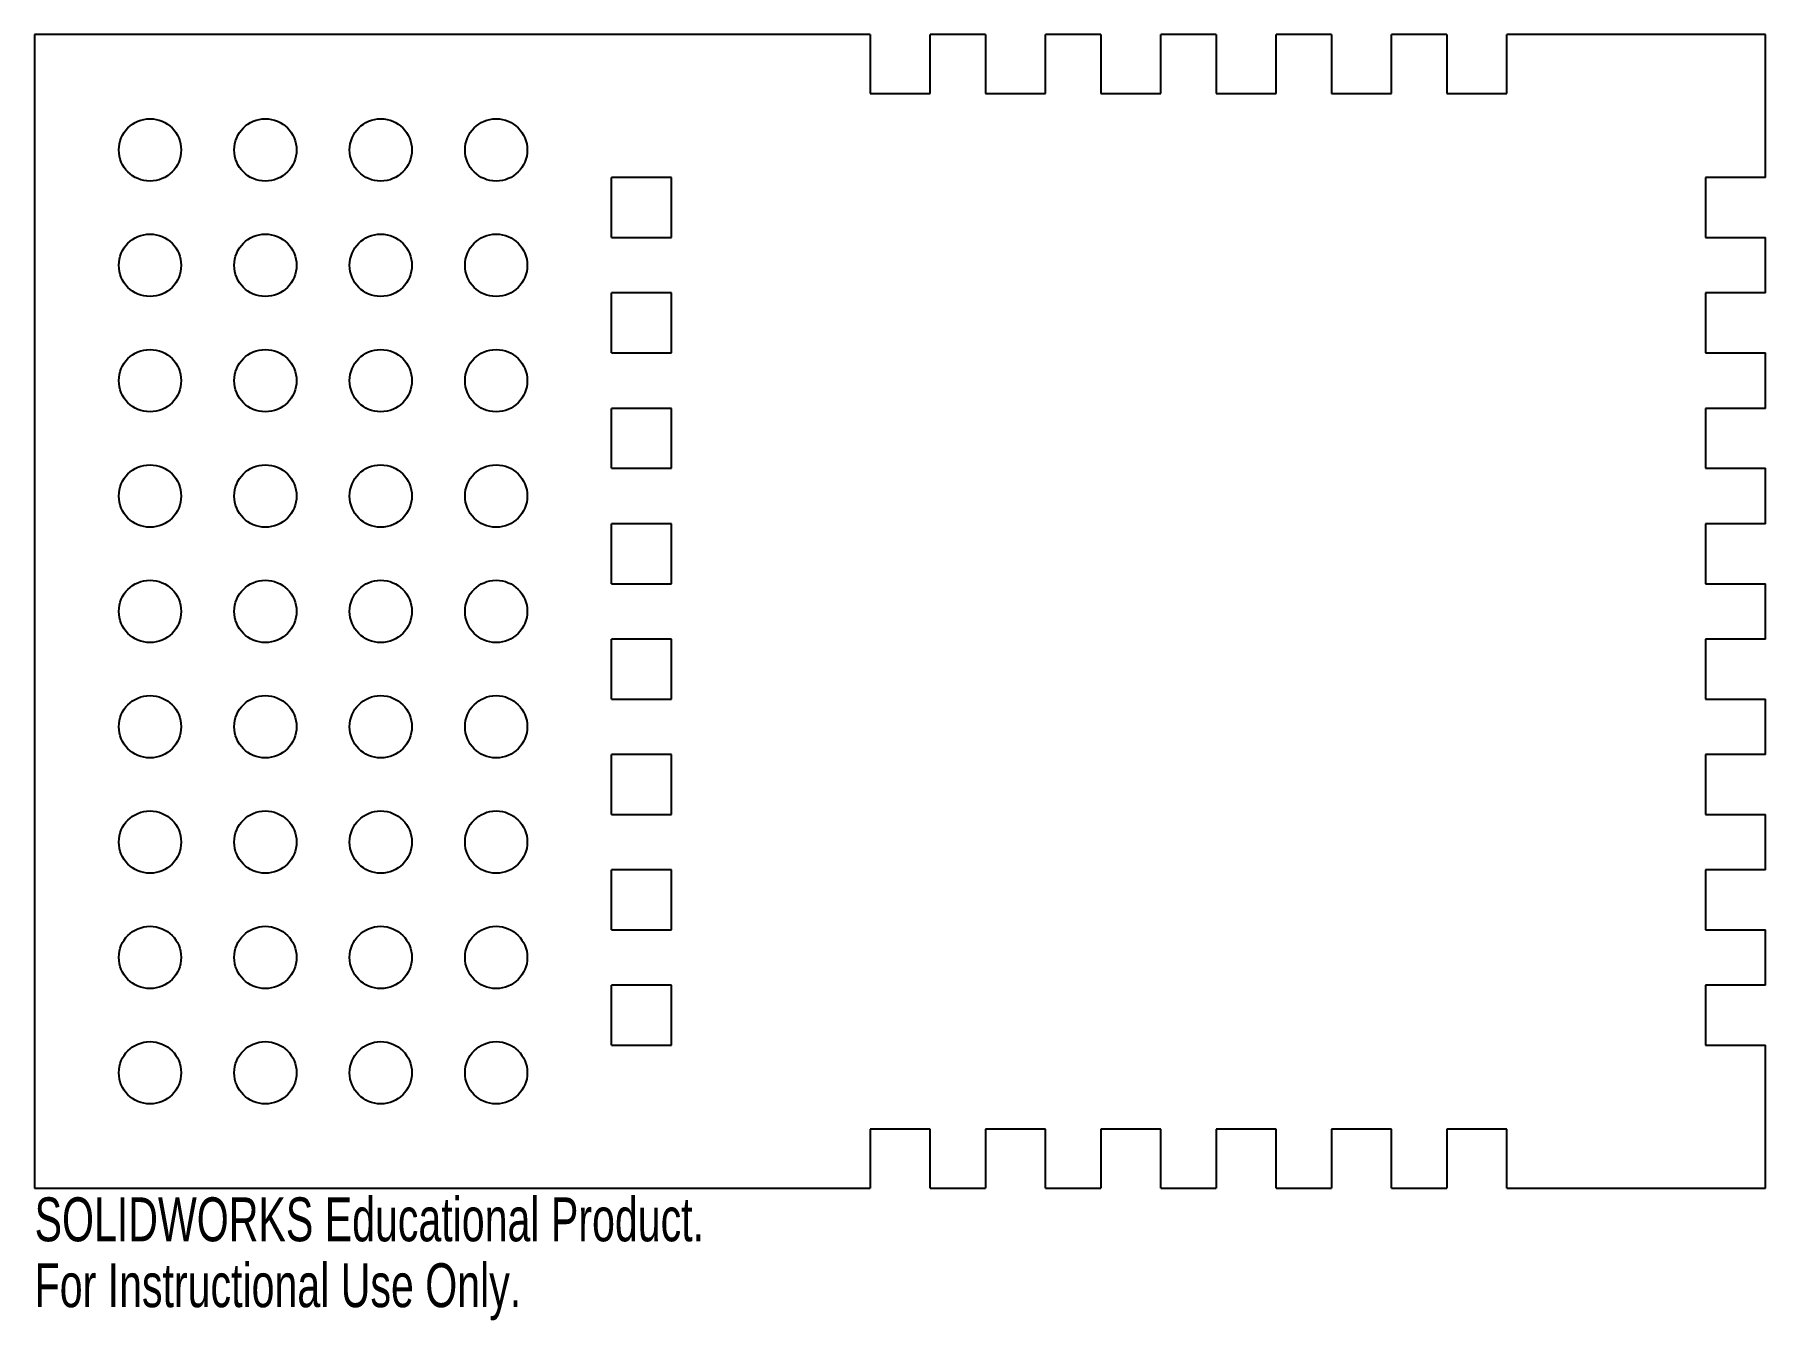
# Model space of a CAD drawing. Header units: inches. Extents: x -5 to 2.5, y -3.07 to 2.5.
import ezdxf

# ---------------------------------------------------------------- set-up
doc = ezdxf.new("R2010")
doc.units = ezdxf.units.IN
doc.header["$MEASUREMENT"] = 0
doc.styles.add('SLDTEXTSTYLE0', font='TXT', dxfattribs={"width": 0.7})

msp = doc.modelspace()

# ---------------------------------------------------------------- linework, layer by layer
at = {"color": 7, "linetype": 'Continuous', "lineweight": 25}
for p, q in [((-1.38, 2.5), (-5, 2.5)), ((-5, 2.5), (-5, -2.5)), ((-1.38, 2.5), (-1.38, 2.245)), ((-0.88, 2.5), (-1.12, 2.5)), ((-1.12, 2.245), (-1.12, 2.5)), ((-0.88, 2.5), (-0.88, 2.245)), ((-0.38, 2.5), (-0.62, 2.5)), ((-0.62, 2.245), (-0.62, 2.5)), ((-0.38, 2.5), (-0.38, 2.245)), ((0.12, 2.5), (-0.12, 2.5)), ((-0.12, 2.245), (-0.12, 2.5)), ((0.12, 2.5), (0.12, 2.245)), ((0.62, 2.5), (0.38, 2.5)), ((0.38, 2.245), (0.38, 2.5)), ((0.62, 2.5), (0.62, 2.245)), ((1.12, 2.5), (0.88, 2.5)), ((0.88, 2.245), (0.88, 2.5)), ((1.12, 2.5), (1.12, 2.245)), ((2.5, 2.5), (1.38, 2.5)), ((1.38, 2.245), (1.38, 2.5)), ((2.5, 1.88), (2.5, 2.5)), ((-1.38, 2.245), (-1.12, 2.245)), ((-0.88, 2.245), (-0.62, 2.245)), ((-0.38, 2.245), (-0.12, 2.245)), ((0.12, 2.245), (0.38, 2.245)), ((0.62, 2.245), (0.88, 2.245)), ((1.12, 2.245), (1.38, 2.245)), ((-2.5, 1.62), (-2.5, 1.88)), ((-2.24, 1.88), (-2.5, 1.88)), ((-2.24, 1.62), (-2.24, 1.88)), ((2.24, 1.88), (2.24, 1.62)), ((2.5, 1.88), (2.24, 1.88)), ((-2.5, 1.62), (-2.24, 1.62)), ((2.24, 1.62), (2.5, 1.62)), ((2.5, 1.38), (2.5, 1.62)), ((-2.5, 1.12), (-2.5, 1.38)), ((-2.24, 1.38), (-2.5, 1.38)), ((-2.24, 1.12), (-2.24, 1.38)), ((2.24, 1.38), (2.24, 1.12)), ((2.5, 1.38), (2.24, 1.38)), ((-2.5, 1.12), (-2.24, 1.12)), ((2.24, 1.12), (2.5, 1.12)), ((2.5, 0.88), (2.5, 1.12)), ((-2.5, 0.62), (-2.5, 0.88)), ((-2.24, 0.88), (-2.5, 0.88)), ((-2.24, 0.62), (-2.24, 0.88)), ((2.24, 0.88), (2.24, 0.62)), ((2.5, 0.88), (2.24, 0.88)), ((-2.5, 0.62), (-2.24, 0.62)), ((2.24, 0.62), (2.5, 0.62)), ((2.5, 0.38), (2.5, 0.62)), ((-2.5, 0.12), (-2.5, 0.38)), ((-2.24, 0.38), (-2.5, 0.38)), ((-2.24, 0.12), (-2.24, 0.38)), ((2.24, 0.38), (2.24, 0.12)), ((2.5, 0.38), (2.24, 0.38)), ((-2.5, 0.12), (-2.24, 0.12)), ((2.24, 0.12), (2.5, 0.12)), ((2.5, -0.12), (2.5, 0.12)), ((-2.5, -0.38), (-2.5, -0.12)), ((-2.24, -0.12), (-2.5, -0.12)), ((-2.24, -0.38), (-2.24, -0.12)), ((2.24, -0.12), (2.24, -0.38)), ((2.5, -0.12), (2.24, -0.12)), ((-2.5, -0.38), (-2.24, -0.38)), ((2.24, -0.38), (2.5, -0.38)), ((2.5, -0.62), (2.5, -0.38)), ((-2.5, -0.88), (-2.5, -0.62)), ((-2.24, -0.62), (-2.5, -0.62)), ((-2.24, -0.88), (-2.24, -0.62)), ((2.24, -0.62), (2.24, -0.88)), ((2.5, -0.62), (2.24, -0.62)), ((-2.5, -0.88), (-2.24, -0.88)), ((2.24, -0.88), (2.5, -0.88)), ((2.5, -1.12), (2.5, -0.88)), ((-2.5, -1.38), (-2.5, -1.12)), ((-2.24, -1.12), (-2.5, -1.12)), ((-2.24, -1.38), (-2.24, -1.12)), ((2.24, -1.12), (2.24, -1.38)), ((2.5, -1.12), (2.24, -1.12)), ((-2.5, -1.38), (-2.24, -1.38)), ((2.24, -1.38), (2.5, -1.38)), ((2.5, -1.62), (2.5, -1.38)), ((-2.5, -1.88), (-2.5, -1.62)), ((-2.24, -1.62), (-2.5, -1.62)), ((-2.24, -1.88), (-2.24, -1.62)), ((2.24, -1.62), (2.24, -1.88)), ((2.5, -1.62), (2.24, -1.62)), ((-2.5, -1.88), (-2.24, -1.88)), ((2.24, -1.88), (2.5, -1.88)), ((2.5, -2.5), (2.5, -1.88)), ((-1.38, -2.245), (-1.38, -2.5)), ((-1.12, -2.245), (-1.38, -2.245)), ((-1.12, -2.5), (-1.12, -2.245)), ((-0.88, -2.245), (-0.88, -2.5)), ((-0.62, -2.245), (-0.88, -2.245)), ((-0.62, -2.5), (-0.62, -2.245)), ((-0.38, -2.245), (-0.38, -2.5)), ((-0.12, -2.245), (-0.38, -2.245)), ((-0.12, -2.5), (-0.12, -2.245)), ((0.12, -2.245), (0.12, -2.5)), ((0.38, -2.245), (0.12, -2.245)), ((0.38, -2.5), (0.38, -2.245)), ((0.62, -2.245), (0.62, -2.5)), ((0.88, -2.245), (0.62, -2.245)), ((0.88, -2.5), (0.88, -2.245)), ((1.12, -2.245), (1.12, -2.5)), ((1.38, -2.245), (1.12, -2.245)), ((1.38, -2.5), (1.38, -2.245)), ((-5, -2.5), (-1.38, -2.5)), ((-1.12, -2.5), (-0.88, -2.5)), ((-0.62, -2.5), (-0.38, -2.5)), ((-0.12, -2.5), (0.12, -2.5)), ((0.38, -2.5), (0.62, -2.5)), ((0.88, -2.5), (1.12, -2.5)), ((1.38, -2.5), (2.5, -2.5))]:
    msp.add_line(p, q, dxfattribs=at)
for centre in [(-4.5, 2), (-4, 2), (-3.5, 2), (-3, 2), (-4.5, 1.5), (-4, 1.5), (-3.5, 1.5), (-3, 1.5), (-4.5, 1), (-4, 1), (-3.5, 1), (-3, 1), (-4.5, 0.5), (-4, 0.5), (-3.5, 0.5), (-3, 0.5), (-4.5, 0), (-4, 0), (-3.5, 0), (-3, 0), (-4.5, -0.5), (-4, -0.5), (-3.5, -0.5), (-3, -0.5), (-4.5, -1), (-4, -1), (-3.5, -1), (-3, -1), (-4.5, -1.5), (-4, -1.5), (-3.5, -1.5), (-3, -1.5), (-4.5, -2), (-4, -2), (-3.5, -2), (-3, -2)]:
    msp.add_circle(centre, 0.135, dxfattribs=at)

# ---------------------------------------------------------------- texts
at = {"color": 7, "linetype": 'Continuous', "char_height": 0.1903, "attachment_point": 1, "style": 'SLDTEXTSTYLE0'}
for s, insert in [('SOLIDWORKS Educational Product.', (-5, -2.5401)), ('For Instructional Use Only.', (-5, -2.8256))]:
    msp.add_mtext(s, dxfattribs=dict(at, insert=insert))

doc.saveas('drawing.dxf')
